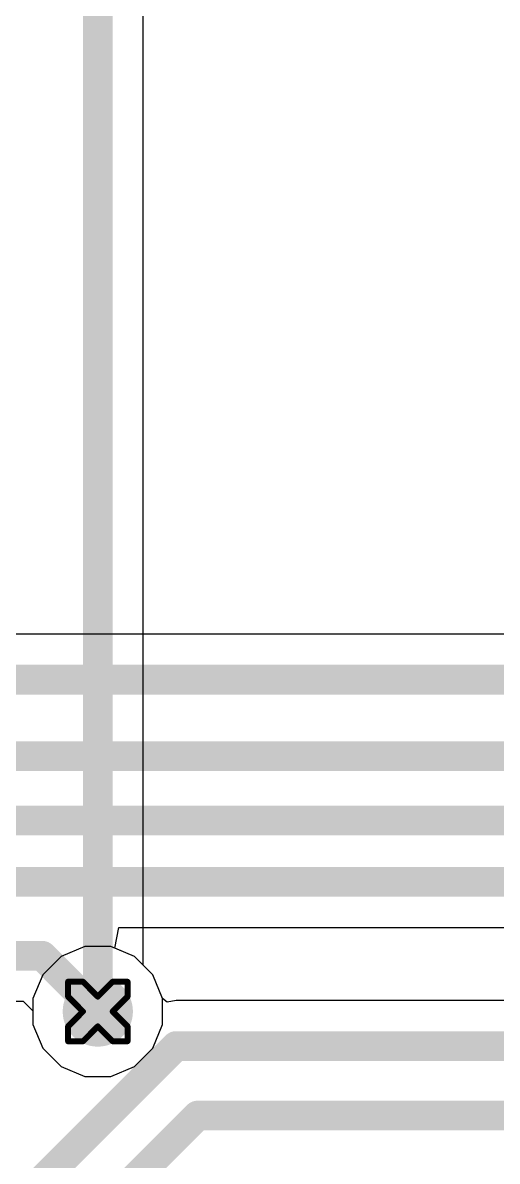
# Model space of a CAD drawing. Header units: inches. Extents: x -11 to 5379, y 0 to 5429.
# Drawn here: x 178.62 to 182.68, y 60.2 to 69.91 of the extents above; entities that cross this region are included whole.
import ezdxf

# ---------------------------------------------------------------- set-up
doc = ezdxf.new("R2010")
doc.units = ezdxf.units.IN
for name, color, linetype in [('Bottom Layer', 5, 'Continuous'), ('Drill Drawing', 1, 'Continuous'), ('GND', 16, 'Continuous'), ('PWR', 76, 'Continuous'), ('Top Layer', 1, 'Continuous'), ('Via Holes', 16, 'Continuous')]:
    doc.layers.add(name, color=color, linetype=linetype)

msp = doc.modelspace()

# ---------------------------------------------------------------- hatches: boundary and pattern name
at = {"layer": 'Bottom Layer'}
h = msp.add_hatch(color=5, dxfattribs=at)
edge = h.paths.add_edge_path()
edge.add_arc((179.264, 61.4745), 0.3, 0, 360)
at = {"layer": 'GND'}
h = msp.add_hatch(color=16, dxfattribs=at)
edge = h.paths.add_edge_path()
edge.add_arc((179.264, 61.4745), 0.3, 0, 360)
at = {"layer": 'PWR'}
h = msp.add_hatch(color=76, dxfattribs=at)
edge = h.paths.add_edge_path()
edge.add_arc((179.264, 61.4745), 0.3, 0, 360)
at = {"layer": 'Top Layer'}
h = msp.add_hatch(color=1, dxfattribs=at)
edge = h.paths.add_edge_path()
edge.add_arc((179.264, 61.4745), 0.3, 0, 360)
at = {"layer": 'Via Holes'}
h = msp.add_hatch(color=7, dxfattribs=at)
edge = h.paths.add_edge_path()
edge.add_arc((179.264, 61.4745), 0.15, 0, 360)

# ---------------------------------------------------------------- linework, layer by layer
at = {"layer": 'Bottom Layer'}
for p, q in [((188.8486, 64.6958), (174.0337, 64.6958)), ((179.4081, 62.0144), (179.4434, 62.1922)), ((179.4434, 62.1922), (187.8572, 62.1922)), ((179.5778, 61.9441), (179.4081, 62.0144)), ((179.7336, 61.7883), (179.5778, 61.9441)), ((179.818, 61.5847), (179.7336, 61.7883)), ((177.8145, 61.5621), (178.627, 61.5621)), ((178.627, 61.5621), (178.71, 61.4791)), ((179.818, 61.3643), (179.818, 61.5847)), ((178.71, 61.4791), (178.71, 61.3643)), ((178.71, 61.3643), (178.7943, 61.1607)), ((179.7336, 61.1607), (179.818, 61.3643)), ((178.7943, 61.1607), (178.9502, 61.0048)), ((179.5778, 61.0048), (179.7336, 61.1607)), ((178.9502, 61.0048), (179.1538, 60.9205)), ((179.3742, 60.9205), (179.5778, 61.0048)), ((179.1538, 60.9205), (179.3742, 60.9205))]:
    msp.add_line(p, q, dxfattribs=at)
for points in [[(173.6383, 64.3073, 0.254, 0.254, 0), (188.8486, 64.3073, 0.254, 0.254, 0)], [(145.8643, 63.6535, 0.254, 0.254, 0), (188.4904, 63.6535, 0.254, 0.254, 0)], [(146.1054, 63.105, 0.254, 0.254, 0), (188.2626, 63.105, 0.254, 0.254, 0)], [(149.3653, 62.5807, 0.254, 0.254, 0), (188.0181, 62.5807, 0.254, 0.254, 0)], [(176.566, 61.9506, 0.254, 0.254, 0), (178.7879, 61.9506, 0.254, 0.254, 0)], [(178.7879, 61.9506, 0.254, 0.254, 0), (179.264, 61.4745, 0.254, 0.254, 0)]]:
    msp.add_lwpolyline(points, format="xyseb", dxfattribs=at)
for points in [[(178.7244, 61.9506, 0.127, 0.127, 1), (178.8514, 61.9506, 0.127, 0.127, 1)], [(178.7244, 61.9506, 0.127, 0.127, 1), (178.8514, 61.9506, 0.127, 0.127, 1)], [(179.2005, 61.4745, 0.127, 0.127, 1), (179.3275, 61.4745, 0.127, 0.127, 1)]]:
    msp.add_lwpolyline(points, format="xyseb", close=True, dxfattribs=at)
at = {"layer": 'Drill Drawing'}
for points in [[(179.01, 61.6015, 0.0508, 0.0508, 0), (179.01, 61.7285, 0.0508, 0.0508, 0)], [(179.01, 61.7285, 0.0508, 0.0508, 0), (179.137, 61.7285, 0.0508, 0.0508, 0)], [(179.137, 61.7285, 0.0508, 0.0508, 0), (179.264, 61.6015, 0.0508, 0.0508, 0)], [(179.264, 61.6015, 0.0508, 0.0508, 0), (179.391, 61.7285, 0.0508, 0.0508, 0)], [(179.391, 61.7285, 0.0508, 0.0508, 0), (179.518, 61.7285, 0.0508, 0.0508, 0)], [(179.518, 61.6015, 0.0508, 0.0508, 0), (179.518, 61.7285, 0.0508, 0.0508, 0)], [(179.01, 61.6015, 0.0508, 0.0508, 0), (179.137, 61.4745, 0.0508, 0.0508, 0)], [(179.391, 61.4745, 0.0508, 0.0508, 0), (179.518, 61.6015, 0.0508, 0.0508, 0)], [(179.01, 61.3475, 0.0508, 0.0508, 0), (179.137, 61.4745, 0.0508, 0.0508, 0)], [(179.391, 61.4745, 0.0508, 0.0508, 0), (179.518, 61.3475, 0.0508, 0.0508, 0)], [(179.01, 61.2205, 0.0508, 0.0508, 0), (179.01, 61.3475, 0.0508, 0.0508, 0)], [(179.137, 61.2205, 0.0508, 0.0508, 0), (179.264, 61.3475, 0.0508, 0.0508, 0)], [(179.264, 61.3475, 0.0508, 0.0508, 0), (179.391, 61.2205, 0.0508, 0.0508, 0)], [(179.518, 61.2205, 0.0508, 0.0508, 0), (179.518, 61.3475, 0.0508, 0.0508, 0)], [(179.01, 61.2205, 0.0508, 0.0508, 0), (179.137, 61.2205, 0.0508, 0.0508, 0)], [(179.391, 61.2205, 0.0508, 0.0508, 0), (179.518, 61.2205, 0.0508, 0.0508, 0)]]:
    msp.add_lwpolyline(points, format="xyseb", dxfattribs=at)
for points in [[(178.9973, 61.7285, 0.0254, 0.0254, 1), (179.0227, 61.7285, 0.0254, 0.0254, 1)], [(178.9973, 61.7285, 0.0254, 0.0254, 1), (179.0227, 61.7285, 0.0254, 0.0254, 1)], [(179.1243, 61.7285, 0.0254, 0.0254, 1), (179.1497, 61.7285, 0.0254, 0.0254, 1)], [(179.1243, 61.7285, 0.0254, 0.0254, 1), (179.1497, 61.7285, 0.0254, 0.0254, 1)], [(179.3783, 61.7285, 0.0254, 0.0254, 1), (179.4037, 61.7285, 0.0254, 0.0254, 1)], [(179.3783, 61.7285, 0.0254, 0.0254, 1), (179.4037, 61.7285, 0.0254, 0.0254, 1)], [(179.5053, 61.7285, 0.0254, 0.0254, 1), (179.5307, 61.7285, 0.0254, 0.0254, 1)], [(179.5053, 61.7285, 0.0254, 0.0254, 1), (179.5307, 61.7285, 0.0254, 0.0254, 1)], [(178.9973, 61.6015, 0.0254, 0.0254, 1), (179.0227, 61.6015, 0.0254, 0.0254, 1)], [(178.9973, 61.6015, 0.0254, 0.0254, 1), (179.0227, 61.6015, 0.0254, 0.0254, 1)], [(179.2513, 61.6015, 0.0254, 0.0254, 1), (179.2767, 61.6015, 0.0254, 0.0254, 1)], [(179.2513, 61.6015, 0.0254, 0.0254, 1), (179.2767, 61.6015, 0.0254, 0.0254, 1)], [(179.5053, 61.6015, 0.0254, 0.0254, 1), (179.5307, 61.6015, 0.0254, 0.0254, 1)], [(179.5053, 61.6015, 0.0254, 0.0254, 1), (179.5307, 61.6015, 0.0254, 0.0254, 1)], [(179.1243, 61.4745, 0.0254, 0.0254, 1), (179.1497, 61.4745, 0.0254, 0.0254, 1)], [(179.1243, 61.4745, 0.0254, 0.0254, 1), (179.1497, 61.4745, 0.0254, 0.0254, 1)], [(179.3783, 61.4745, 0.0254, 0.0254, 1), (179.4037, 61.4745, 0.0254, 0.0254, 1)], [(179.3783, 61.4745, 0.0254, 0.0254, 1), (179.4037, 61.4745, 0.0254, 0.0254, 1)], [(178.9973, 61.3475, 0.0254, 0.0254, 1), (179.0227, 61.3475, 0.0254, 0.0254, 1)], [(178.9973, 61.3475, 0.0254, 0.0254, 1), (179.0227, 61.3475, 0.0254, 0.0254, 1)], [(179.2513, 61.3475, 0.0254, 0.0254, 1), (179.2767, 61.3475, 0.0254, 0.0254, 1)], [(179.2513, 61.3475, 0.0254, 0.0254, 1), (179.2767, 61.3475, 0.0254, 0.0254, 1)], [(179.5053, 61.3475, 0.0254, 0.0254, 1), (179.5307, 61.3475, 0.0254, 0.0254, 1)], [(179.5053, 61.3475, 0.0254, 0.0254, 1), (179.5307, 61.3475, 0.0254, 0.0254, 1)], [(178.9973, 61.2205, 0.0254, 0.0254, 1), (179.0227, 61.2205, 0.0254, 0.0254, 1)], [(178.9973, 61.2205, 0.0254, 0.0254, 1), (179.0227, 61.2205, 0.0254, 0.0254, 1)], [(179.1243, 61.2205, 0.0254, 0.0254, 1), (179.1497, 61.2205, 0.0254, 0.0254, 1)], [(179.1243, 61.2205, 0.0254, 0.0254, 1), (179.1497, 61.2205, 0.0254, 0.0254, 1)], [(179.3783, 61.2205, 0.0254, 0.0254, 1), (179.4037, 61.2205, 0.0254, 0.0254, 1)], [(179.3783, 61.2205, 0.0254, 0.0254, 1), (179.4037, 61.2205, 0.0254, 0.0254, 1)], [(179.5053, 61.2205, 0.0254, 0.0254, 1), (179.5307, 61.2205, 0.0254, 0.0254, 1)], [(179.5053, 61.2205, 0.0254, 0.0254, 1), (179.5307, 61.2205, 0.0254, 0.0254, 1)]]:
    msp.add_lwpolyline(points, format="xyseb", close=True, dxfattribs=at)
at = {"layer": 'GND'}
for p, q in [((179.1538, 62.0285), (178.9502, 61.9441)), ((179.3742, 62.0285), (179.1538, 62.0285)), ((179.5778, 61.9441), (179.3742, 62.0285)), ((178.9502, 61.9441), (178.7943, 61.7883)), ((179.7336, 61.7883), (179.5778, 61.9441)), ((178.7943, 61.7883), (178.71, 61.5847)), ((179.818, 61.5847), (179.7336, 61.7883)), ((178.71, 61.5847), (178.71, 61.3643)), ((179.818, 61.3643), (179.818, 61.5847)), ((178.71, 61.3643), (178.7943, 61.1607)), ((179.7336, 61.1607), (179.818, 61.3643)), ((178.7943, 61.1607), (178.9502, 61.0048)), ((179.5778, 61.0048), (179.7336, 61.1607)), ((178.9502, 61.0048), (179.1538, 60.9205)), ((179.3742, 60.9205), (179.5778, 61.0048)), ((179.1538, 60.9205), (179.3742, 60.9205))]:
    msp.add_line(p, q, dxfattribs=at)
at = {"layer": 'PWR'}
for p, q in [((179.1538, 62.0285), (178.9502, 61.9441)), ((179.3742, 62.0285), (179.1538, 62.0285)), ((179.5778, 61.9441), (179.3742, 62.0285)), ((178.9502, 61.9441), (178.7943, 61.7883)), ((179.7336, 61.7883), (179.5778, 61.9441)), ((178.7943, 61.7883), (178.71, 61.5847)), ((179.818, 61.5847), (179.7336, 61.7883)), ((178.71, 61.5847), (178.71, 61.3643)), ((179.818, 61.3643), (179.818, 61.5847)), ((178.71, 61.3643), (178.7943, 61.1607)), ((179.7336, 61.1607), (179.818, 61.3643)), ((178.7943, 61.1607), (178.9502, 61.0048)), ((179.5778, 61.0048), (179.7336, 61.1607)), ((178.9502, 61.0048), (179.1538, 60.9205)), ((179.3742, 60.9205), (179.5778, 61.0048)), ((179.1538, 60.9205), (179.3742, 60.9205))]:
    msp.add_line(p, q, dxfattribs=at)
at = {"layer": 'Top Layer'}
for p, q in [((179.6525, 61.8695), (179.6525, 88.3416)), ((179.7336, 61.7883), (179.6525, 61.8695)), ((179.818, 61.5847), (179.7336, 61.7883)), ((179.8567, 61.5529), (179.818, 61.5847)), ((179.9332, 61.5681), (179.8567, 61.5529)), ((194.311, 61.5681), (179.9332, 61.5681))]:
    msp.add_line(p, q, dxfattribs=at)
for points in [[(179.264, 61.4745, 0.254, 0.254, 0), (179.264, 88.3416, 0.254, 0.254, 0)], [(177.834, 59.0804, 0.254, 0.254, 0), (179.9332, 61.1796, 0.254, 0.254, 0)], [(179.9332, 61.1796, 0.254, 0.254, 0), (194.472, 61.1796, 0.254, 0.254, 0)], [(177.9865, 58.456, 0.254, 0.254, 0), (180.1168, 60.5862, 0.254, 0.254, 0)], [(180.1168, 60.5862, 0.254, 0.254, 0), (196.1879, 60.5862, 0.254, 0.254, 0)]]:
    msp.add_lwpolyline(points, format="xyseb", dxfattribs=at)
for points in [[(179.2005, 61.4745, 0.127, 0.127, 1), (179.3275, 61.4745, 0.127, 0.127, 1)], [(179.8697, 61.1796, 0.127, 0.127, 1), (179.9967, 61.1796, 0.127, 0.127, 1)], [(179.8697, 61.1796, 0.127, 0.127, 1), (179.9967, 61.1796, 0.127, 0.127, 1)], [(180.0533, 60.5862, 0.127, 0.127, 1), (180.1803, 60.5862, 0.127, 0.127, 1)], [(180.0533, 60.5862, 0.127, 0.127, 1), (180.1803, 60.5862, 0.127, 0.127, 1)]]:
    msp.add_lwpolyline(points, format="xyseb", close=True, dxfattribs=at)

doc.saveas('drawing.dxf')
